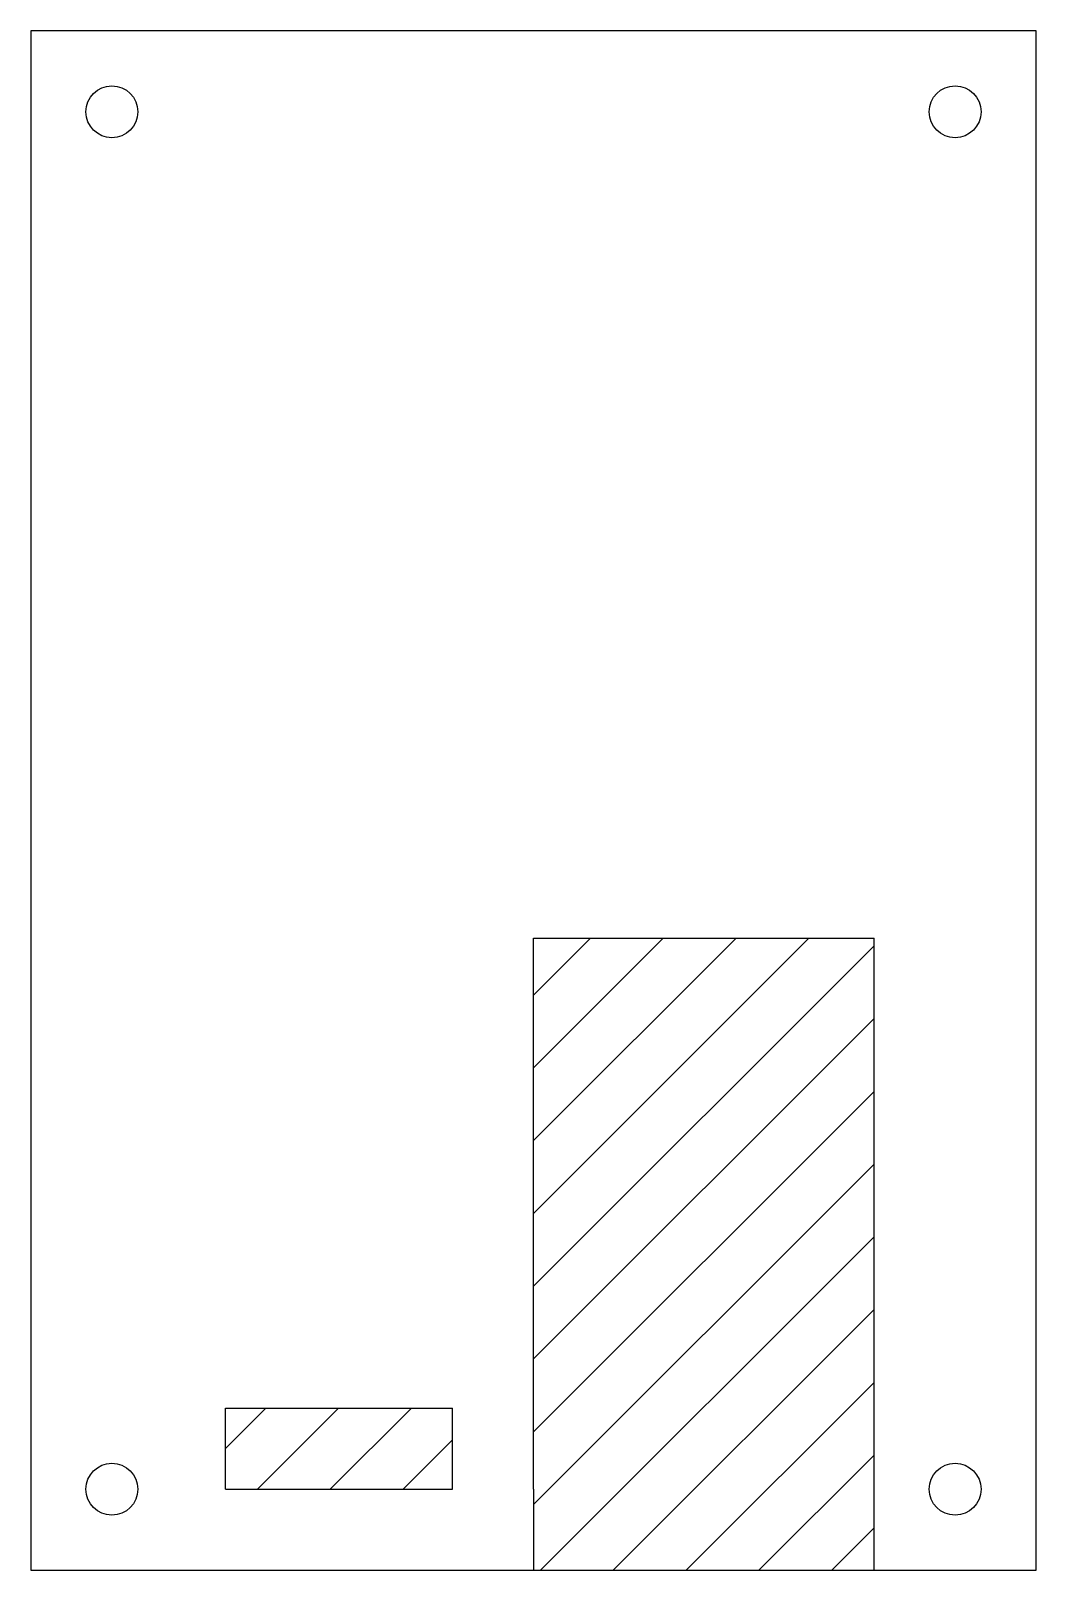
# Model space of a CAD drawing. Header units: millimetres. Extents: x 0 to 62, y 0 to 95.
import ezdxf

# ---------------------------------------------------------------- set-up
doc = ezdxf.new("R2010")
doc.units = ezdxf.units.MM
doc.layers.get('0').update_dxf_attribs({"color": 18, "lineweight": 25, "true_color": 0x000000})

msp = doc.modelspace()

# ---------------------------------------------------------------- hatches: boundary and pattern name
at = {"transparency": 33554687}
h = msp.add_hatch(dxfattribs=at)
h.set_pattern_fill('ANSI31', color=256, style=0)
h.paths.add_polyline_path([(52, 5), (52, 39), (31, 39), (31, 5), (31, 0), (52, 0)], flags=0)
h = msp.add_hatch(dxfattribs=at)
h.set_pattern_fill('ANSI31', color=256, style=0)
h.paths.add_polyline_path([(12, 10), (26, 10), (26, 5), (12, 5)], flags=0)

# ---------------------------------------------------------------- linework, layer by layer
for p, q in [((62, 95), (0, 95)), ((0, 95), (0, 0)), ((62, 0), (62, 95)), ((31, 5), (31, 39)), ((31, 39), (52, 39)), ((52, 5), (52, 39)), ((12, 5), (12, 10)), ((12, 10), (26, 10)), ((26, 5), (26, 10)), ((12, 5), (26, 5)), ((31, 5), (31, 0)), ((52, 0), (52, 5)), ((0, 0), (62, 0)), ((31, 0), (52, 0))]:
    msp.add_line(p, q)
for centre in [(5, 90), (57, 90), (5, 5), (57, 5)]:
    msp.add_circle(centre, 1.6)

doc.saveas('drawing.dxf')
